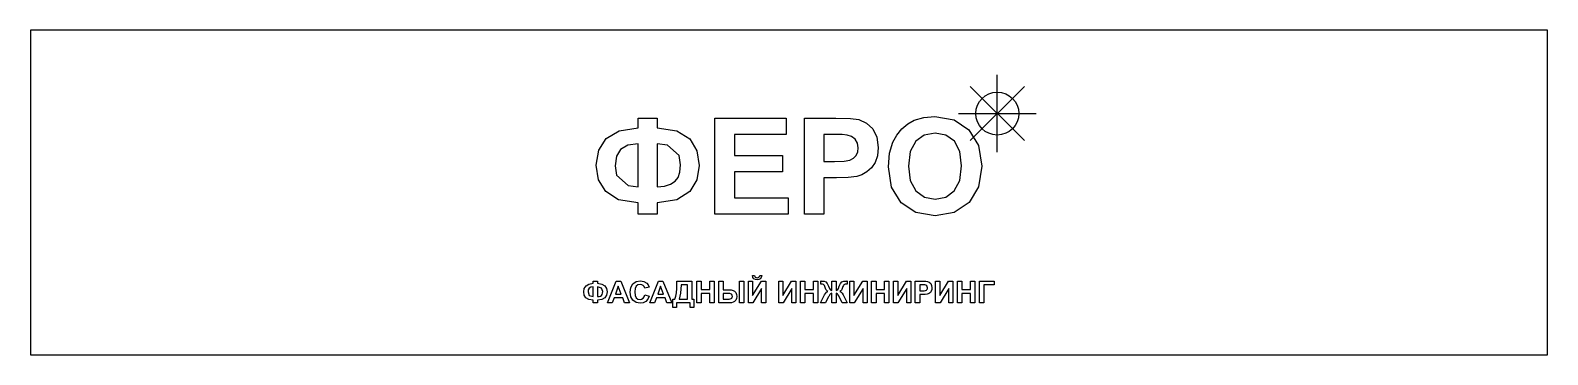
# Model space of a CAD drawing. Header units: metres. Extents: x 0 to 70, y 0 to 15.
import ezdxf

# ---------------------------------------------------------------- set-up
doc = ezdxf.new("R2010")
doc.units = ezdxf.units.M
doc.layers.add('FERO_OUTLINE', color=7, linetype='Continuous')
doc.layers.add('FERO_SUN', color=7, linetype='Continuous')

msp = doc.modelspace()

# ---------------------------------------------------------------- linework, layer by layer
at = {"layer": 'DEFPOINTS'}
msp.add_lwpolyline([(0, 0), (70, 0), (70, 15), (0, 15), (0, 0)], dxfattribs=at)
at = {"layer": 'FERO_OUTLINE'}
for points in [[(28.924, 7.017), (28.924, 6.5), (28.046, 6.5), (28.046, 7.017), (27.14, 7.168), (26.546, 7.542), (26.218, 8.089), (26.109, 8.758), (26.223, 9.451), (26.566, 9.991), (27.165, 10.35), (28.046, 10.496), (28.046, 10.935), (28.924, 10.935), (28.924, 10.496), (29.827, 10.346), (30.421, 9.975), (30.751, 9.43), (30.861, 8.755), (30.752, 8.085), (30.423, 7.539), (29.829, 7.168), (28.924, 7.017)], [(31.583, 6.5), (31.583, 10.938), (34.874, 10.938), (34.874, 10.187), (32.479, 10.187), (32.479, 9.204), (34.707, 9.204), (34.707, 8.456), (32.479, 8.456), (32.479, 7.248), (34.958, 7.248), (34.958, 6.5), (31.583, 6.5)], [(35.718, 6.5), (35.718, 10.938), (37.156, 10.938), (37.831, 10.921), (38.221, 10.872), (38.572, 10.713), (38.86, 10.437), (39.053, 10.054), (39.117, 9.573), (39.08, 9.197), (38.969, 8.885), (38.801, 8.637), (38.592, 8.448), (38.362, 8.316), (38.127, 8.238), (37.735, 8.19), (37.198, 8.174), (36.614, 8.174), (36.614, 6.5), (35.718, 6.5)], [(39.586, 8.692), (39.637, 9.316), (39.79, 9.831), (39.968, 10.152), (40.202, 10.439), (40.476, 10.673), (40.776, 10.838), (41.222, 10.97), (41.733, 11.013), (42.615, 10.861), (43.302, 10.405), (43.744, 9.678), (43.891, 8.713), (43.745, 7.755), (43.307, 7.031), (42.624, 6.576), (41.744, 6.424), (40.856, 6.575), (40.17, 7.028), (39.732, 7.746), (39.586, 8.692)], [(36.614, 10.187), (36.614, 8.928), (37.104, 8.928), (37.546, 8.945), (37.813, 8.997), (37.972, 9.087), (38.092, 9.215), (38.169, 9.376), (38.194, 9.56), (38.159, 9.781), (38.052, 9.959), (37.891, 10.088), (37.691, 10.157), (37.45, 10.18), (37.047, 10.187), (36.614, 10.187)], [(40.509, 8.722), (40.596, 8.06), (40.857, 7.579), (41.253, 7.288), (41.742, 7.191), (42.229, 7.287), (42.621, 7.576), (42.879, 8.058), (42.965, 8.734), (42.881, 9.4), (42.63, 9.872), (42.241, 10.154), (41.742, 10.248), (41.241, 10.153), (40.848, 9.867), (40.594, 9.391), (40.509, 8.722)], [(28.046, 7.765), (28.046, 9.748), (27.559, 9.685), (27.229, 9.495), (27.041, 9.178), (26.978, 8.731), (27.045, 8.308), (27.579, 7.826), (28.046, 7.765)], [(28.924, 7.765), (29.251, 7.795), (29.529, 7.883), (29.745, 8.022), (29.887, 8.201), (29.967, 8.447), (29.994, 8.785), (29.927, 9.207), (29.392, 9.688), (28.924, 9.748), (28.924, 7.765)], [(33.649, 3.657), (33.742, 3.657), (33.722, 3.574), (33.677, 3.511), (33.612, 3.472), (33.529, 3.458), (33.447, 3.472), (33.381, 3.511), (33.336, 3.574), (33.316, 3.657), (33.409, 3.657), (33.42, 3.615), (33.444, 3.584), (33.48, 3.565), (33.529, 3.559), (33.579, 3.565), (33.615, 3.584), (33.638, 3.615), (33.649, 3.657)], [(26.167, 2.517), (26.167, 2.4), (25.969, 2.4), (25.969, 2.517), (25.764, 2.551), (25.63, 2.635), (25.556, 2.759), (25.531, 2.91), (25.557, 3.066), (25.635, 3.188), (25.77, 3.269), (25.969, 3.302), (25.969, 3.401), (26.167, 3.401), (26.167, 3.302), (26.371, 3.268), (26.505, 3.185), (26.58, 3.062), (26.605, 2.909), (26.58, 2.758), (26.506, 2.635), (26.371, 2.551), (26.167, 2.517)], [(25.969, 2.686), (25.969, 3.133), (25.859, 3.119), (25.784, 3.076), (25.742, 3.005), (25.728, 2.904), (25.788, 2.74), (25.969, 2.686)], [(26.167, 2.686), (26.241, 2.692), (26.304, 2.712), (26.352, 2.744), (26.385, 2.784), (26.403, 2.84), (26.409, 2.916), (26.348, 3.079), (26.167, 3.133), (26.167, 2.686)], [(27.636, 2.4), (27.416, 2.4), (27.329, 2.628), (26.928, 2.628), (26.845, 2.4), (26.631, 2.4), (27.021, 3.402), (27.235, 3.402), (27.636, 2.4)], [(27.264, 2.797), (27.126, 3.168), (26.99, 2.797), (27.264, 2.797)], [(28.35, 2.768), (28.546, 2.706), (28.486, 2.563), (28.396, 2.463), (28.277, 2.403), (28.13, 2.383), (27.948, 2.417), (27.801, 2.519), (27.705, 2.681), (27.673, 2.892), (27.705, 3.114), (27.802, 3.281), (27.952, 3.385), (28.142, 3.419), (28.309, 3.392), (28.441, 3.311), (28.5, 3.232), (28.543, 3.126), (28.343, 3.078), (28.315, 3.148), (28.269, 3.201), (28.206, 3.235), (28.132, 3.246), (28.031, 3.226), (27.951, 3.166), (27.899, 3.062), (27.881, 2.907), (27.898, 2.745), (27.95, 2.636), (28.028, 2.576), (28.127, 2.556), (28.202, 2.569), (28.266, 2.607), (28.316, 2.673), (28.35, 2.768)], [(29.588, 2.4), (29.368, 2.4), (29.281, 2.628), (28.88, 2.628), (28.797, 2.4), (28.583, 2.4), (28.973, 3.402), (29.187, 3.402), (29.588, 2.4)], [(29.216, 2.797), (29.078, 3.168), (28.942, 2.797), (29.216, 2.797)], [(29.829, 3.402), (30.521, 3.402), (30.521, 2.568), (30.609, 2.568), (30.609, 2.181), (30.441, 2.181), (30.441, 2.4), (29.81, 2.4), (29.81, 2.181), (29.642, 2.181), (29.642, 2.568), (29.727, 2.568), (29.778, 2.707), (29.809, 2.866), (29.824, 3.059), (29.829, 3.296), (29.829, 3.402)], [(30.022, 3.234), (30.001, 2.839), (29.939, 2.568), (30.319, 2.568), (30.319, 3.234), (30.022, 3.234)], [(30.746, 2.4), (30.746, 3.402), (30.948, 3.402), (30.948, 3.008), (31.345, 3.008), (31.345, 3.402), (31.547, 3.402), (31.547, 2.4), (31.345, 2.4), (31.345, 2.838), (30.948, 2.838), (30.948, 2.4), (30.746, 2.4)], [(31.762, 3.402), (31.964, 3.402), (31.964, 3.002), (32.235, 3.002), (32.334, 2.994), (32.418, 2.972), (32.489, 2.932), (32.547, 2.869), (32.585, 2.788), (32.598, 2.697), (32.585, 2.602), (32.545, 2.521), (32.488, 2.46), (32.426, 2.424), (32.346, 2.406), (32.235, 2.4), (31.762, 2.4), (31.762, 3.402)], [(31.964, 2.568), (32.162, 2.568), (32.242, 2.571), (32.293, 2.577), (32.329, 2.592), (32.36, 2.619), (32.381, 2.656), (32.389, 2.699), (32.377, 2.758), (32.341, 2.8), (32.275, 2.825), (32.17, 2.833), (31.964, 2.833), (31.964, 2.568)], [(32.715, 3.402), (32.917, 3.402), (32.917, 2.4), (32.715, 2.4), (32.715, 3.402)], [(33.13, 3.402), (33.319, 3.402), (33.319, 2.735), (33.725, 3.402), (33.927, 3.402), (33.927, 2.4), (33.737, 2.4), (33.737, 3.054), (33.332, 2.4), (33.13, 2.4), (33.13, 3.402)], [(34.525, 3.402), (34.714, 3.402), (34.714, 2.735), (35.12, 3.402), (35.322, 3.402), (35.322, 2.4), (35.133, 2.4), (35.133, 3.054), (34.727, 2.4), (34.525, 2.4), (34.525, 3.402)], [(35.529, 2.4), (35.529, 3.402), (35.732, 3.402), (35.732, 3.008), (36.128, 3.008), (36.128, 3.402), (36.33, 3.402), (36.33, 2.4), (36.128, 2.4), (36.128, 2.838), (35.732, 2.838), (35.732, 2.4), (35.529, 2.4)], [(37.169, 3.402), (37.169, 2.976), (37.214, 2.987), (37.246, 3.013), (37.277, 3.068), (37.317, 3.166), (37.378, 3.295), (37.44, 3.366), (37.523, 3.398), (37.648, 3.408), (37.658, 3.408), (37.677, 3.409), (37.677, 3.259), (37.648, 3.26), (37.594, 3.256), (37.557, 3.245), (37.531, 3.225), (37.511, 3.198), (37.489, 3.15), (37.458, 3.068), (37.439, 3.021), (37.418, 2.982), (37.388, 2.948), (37.342, 2.916), (37.404, 2.887), (37.454, 2.839), (37.5, 2.769), (37.551, 2.675), (37.687, 2.4), (37.449, 2.4), (37.329, 2.659), (37.325, 2.667), (37.317, 2.68), (37.309, 2.697), (37.293, 2.727), (37.258, 2.786), (37.23, 2.819), (37.202, 2.834), (37.169, 2.839), (37.169, 2.4), (36.972, 2.4), (36.972, 2.839), (36.939, 2.834), (36.911, 2.82), (36.883, 2.787), (36.848, 2.727), (36.832, 2.695), (36.823, 2.68), (36.817, 2.67), (36.811, 2.659), (36.691, 2.4), (36.453, 2.4), (36.59, 2.675), (36.639, 2.766), (36.685, 2.836), (36.736, 2.886), (36.799, 2.916), (36.753, 2.948), (36.723, 2.981), (36.702, 3.02), (36.682, 3.068), (36.652, 3.148), (36.631, 3.196), (36.61, 3.224), (36.584, 3.244), (36.546, 3.256), (36.49, 3.26), (36.479, 3.26), (36.464, 3.259), (36.464, 3.409), (36.482, 3.408), (36.493, 3.408), (36.619, 3.397), (36.702, 3.365), (36.763, 3.294), (36.823, 3.166), (36.864, 3.068), (36.895, 3.013), (36.927, 2.987), (36.972, 2.976), (36.972, 3.402), (37.169, 3.402)], [(37.808, 3.402), (37.997, 3.402), (37.997, 2.735), (38.403, 3.402), (38.605, 3.402), (38.605, 2.4), (38.415, 2.4), (38.415, 3.054), (38.01, 2.4), (37.808, 2.4), (37.808, 3.402)], [(38.812, 2.4), (38.812, 3.402), (39.014, 3.402), (39.014, 3.008), (39.411, 3.008), (39.411, 3.402), (39.613, 3.402), (39.613, 2.4), (39.411, 2.4), (39.411, 2.838), (39.014, 2.838), (39.014, 2.4), (38.812, 2.4)], [(39.825, 3.402), (40.014, 3.402), (40.014, 2.735), (40.42, 3.402), (40.622, 3.402), (40.622, 2.4), (40.433, 2.4), (40.433, 3.054), (40.027, 2.4), (39.825, 2.4), (39.825, 3.402)], [(40.828, 2.4), (40.828, 3.402), (41.153, 3.402), (41.306, 3.398), (41.394, 3.387), (41.473, 3.351), (41.538, 3.289), (41.581, 3.202), (41.596, 3.094), (41.588, 3.009), (41.563, 2.939), (41.525, 2.883), (41.477, 2.84), (41.425, 2.81), (41.372, 2.792), (41.284, 2.782), (41.163, 2.778), (41.031, 2.778), (41.031, 2.4), (40.828, 2.4)], [(41.031, 3.233), (41.031, 2.948), (41.141, 2.948), (41.241, 2.952), (41.301, 2.964), (41.337, 2.984), (41.365, 3.013), (41.382, 3.049), (41.388, 3.091), (41.38, 3.141), (41.355, 3.181), (41.319, 3.21), (41.274, 3.226), (41.22, 3.231), (41.129, 3.233), (41.031, 3.233)], [(41.765, 3.402), (41.954, 3.402), (41.954, 2.735), (42.36, 3.402), (42.562, 3.402), (42.562, 2.4), (42.373, 2.4), (42.373, 3.054), (41.967, 2.4), (41.765, 2.4), (41.765, 3.402)], [(42.769, 2.4), (42.769, 3.402), (42.971, 3.402), (42.971, 3.008), (43.368, 3.008), (43.368, 3.402), (43.57, 3.402), (43.57, 2.4), (43.368, 2.4), (43.368, 2.838), (42.971, 2.838), (42.971, 2.4), (42.769, 2.4)], [(43.79, 3.402), (44.469, 3.402), (44.469, 3.234), (43.992, 3.234), (43.992, 2.4), (43.79, 2.4), (43.79, 3.402)]]:
    msp.add_lwpolyline(points, close=True, dxfattribs=at)
at = {"layer": 'FERO_SUN'}
for p, q in [((44.61, 9.364), (44.61, 12.936)), ((43.36, 9.9), (45.86, 12.4)), ((43.36, 12.4), (45.86, 9.9)), ((42.824, 11.15), (46.396, 11.15))]:
    msp.add_line(p, q, dxfattribs=at)
msp.add_circle((44.61, 11.15), 0.992, dxfattribs=at)

doc.saveas('drawing.dxf')
